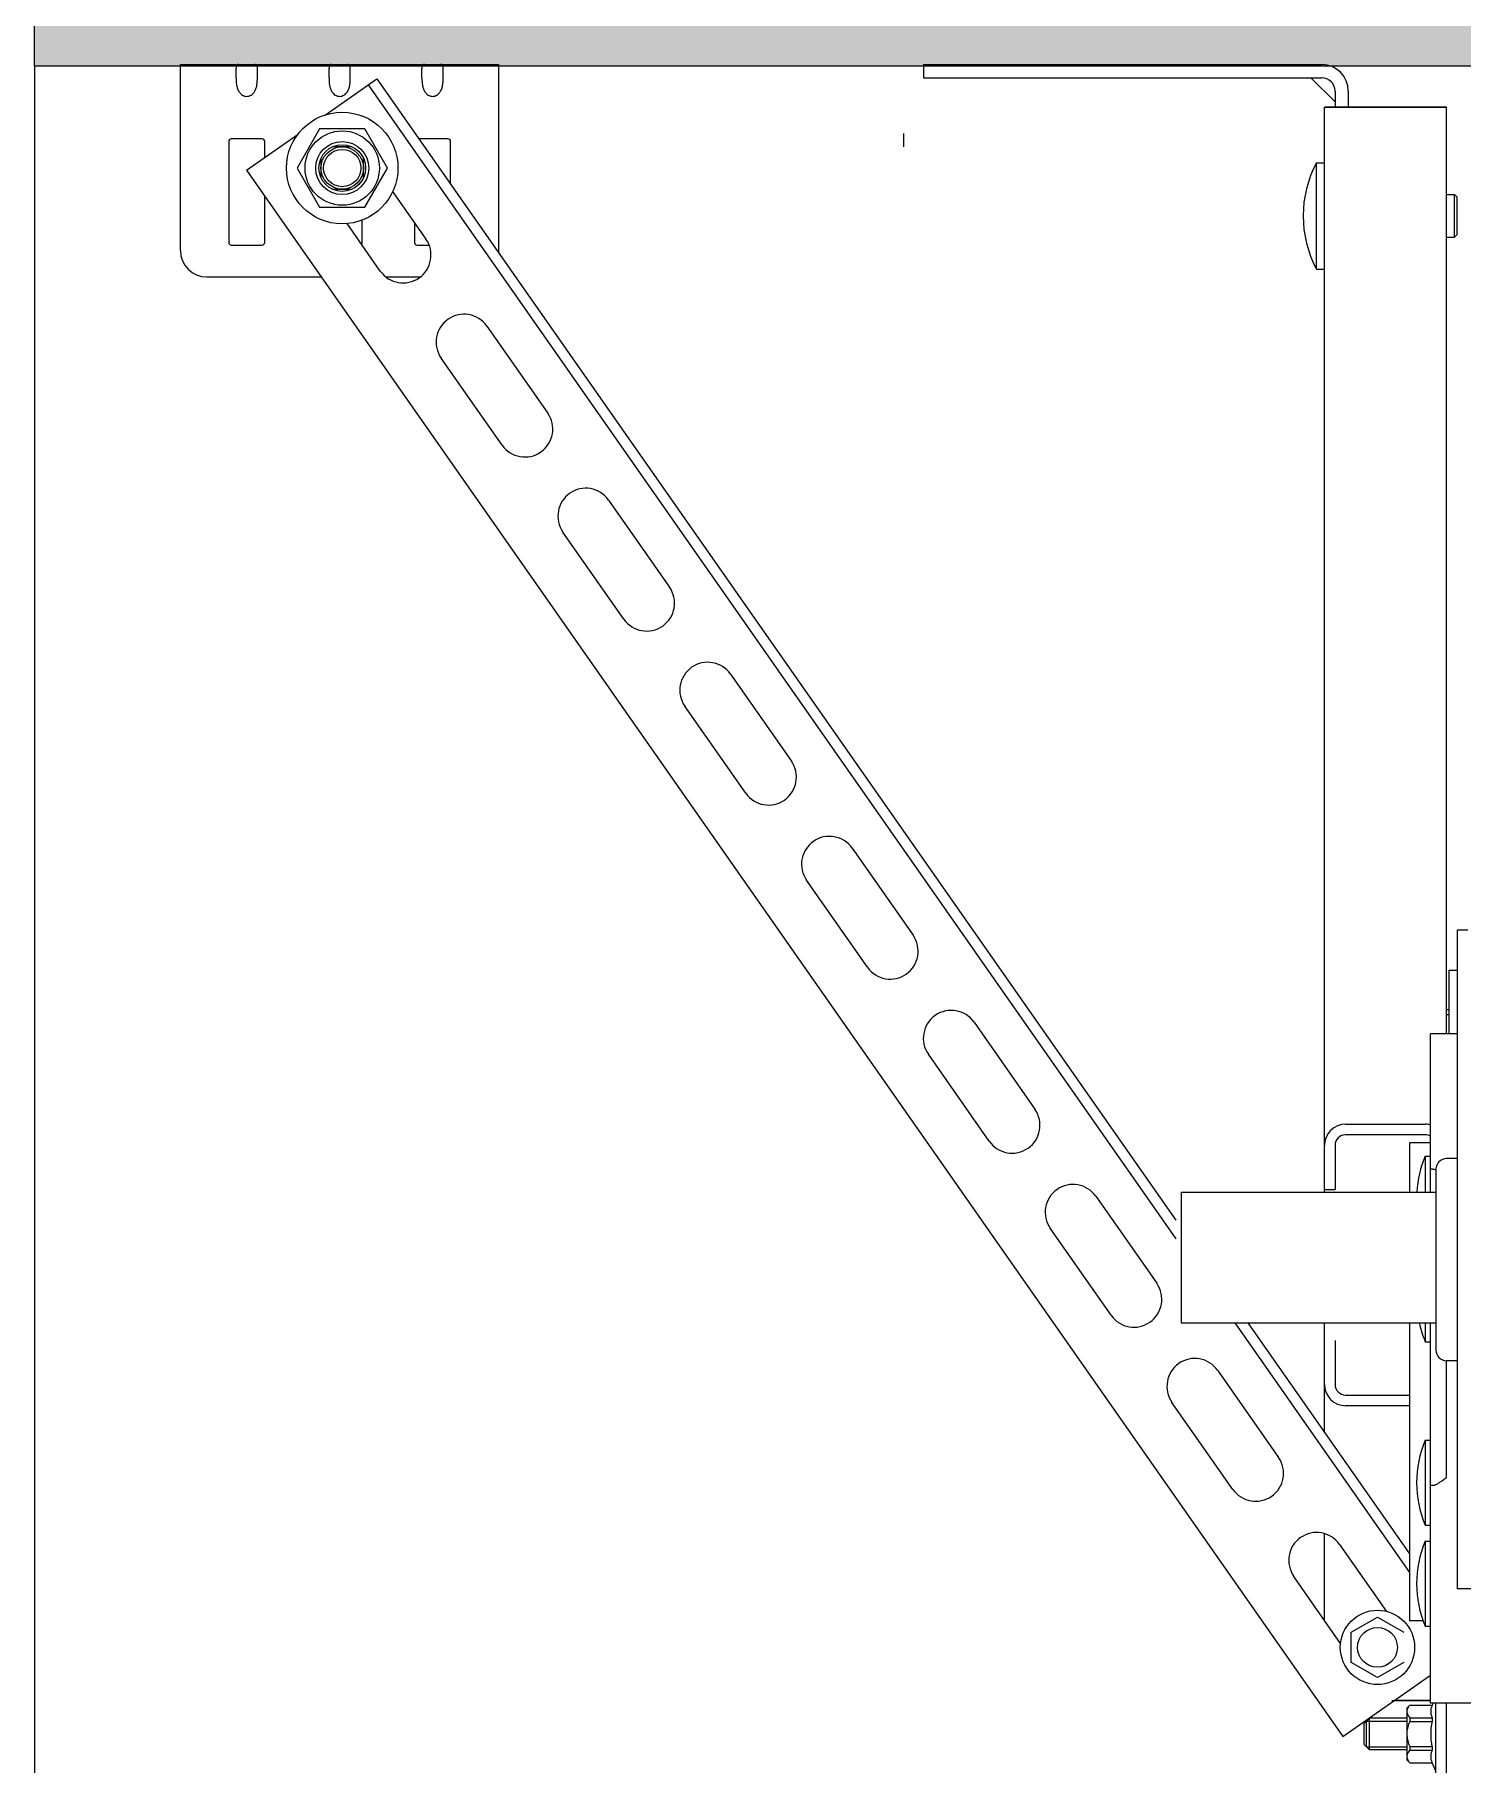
# Model space of a CAD drawing. Header units: millimetres. Extents: x 21899 to 38731, y -5425 to 3612.
# Drawn here: x 21917.1 to 22186.1, y -2807.2 to -2481.5 of the extents above; entities that cross this region are included whole.
import ezdxf

# ---------------------------------------------------------------- set-up
doc = ezdxf.new("R2010")
doc.units = ezdxf.units.MM
doc.layers.add('dwgmodels.com', color=250, linetype='Continuous')

msp = doc.modelspace()

# ---------------------------------------------------------------- hatches: boundary and pattern name
at = {"layer": 'dwgmodels.com', "true_color": 0xc7c8ca}
h = msp.add_hatch(color=9, dxfattribs=at)
h.dxf.hatch_style = 1
h.paths.add_polyline_path([(21917.11, -2243.56), (25517.11, -2243.56), (25517.11, -2487.45), (21917.11, -2487.45)])

# ---------------------------------------------------------------- linework, layer by layer
at = {"color": 7, "linetype": 'Continuous'}
for p, q in [((21917.11, -2487.45), (21917.11, -4530.44)), ((22084.57, -2487.16), (22084.57, -2489.66)), ((21971.89, -2496.66), (21981.61, -2489.86)), ((21979.97, -2491), (22132.07, -2708.23)), ((21981.61, -2489.86), (22132.07, -2704.74)), ((22084.57, -2489.66), (22159.57, -2489.66)), ((22084.57, -2489.66), (22159.57, -2489.66)), ((22157.54, -2489.67), (22162.07, -2494.19)), ((22157.54, -2489.67), (22162.07, -2494.19)), ((22162.07, -2492.16), (22162.07, -2495.16)), ((22162.07, -2492.16), (22162.07, -2495.16)), ((22160.07, -2699.47), (22160.07, -2495.16)), ((22160.07, -2495.16), (22183.07, -2495.16)), ((22183.07, -2495.16), (22160.07, -2495.16)), ((22160.07, -2699.47), (22160.07, -2495.16)), ((22183.07, -2669.66), (22183.07, -2495.16)), ((22183.07, -2669.66), (22183.07, -2495.16)), ((21957.03, -2507.06), (21966.74, -2500.27)), ((21970.81, -2499.29), (21966.56, -2506.65)), ((21979.31, -2499.29), (21970.81, -2499.29)), ((21983.56, -2506.65), (21979.31, -2499.29)), ((22080.81, -2500.15), (22080.81, -2502.65)), ((21976.86, -2502.65), (21973.25, -2502.65)), ((21957.03, -2507.06), (22163.52, -2801.96)), ((21966.56, -2506.65), (21970.81, -2514.01)), ((21971.06, -2504.86), (21971.06, -2508.45)), ((21979.06, -2508.45), (21979.06, -2504.86)), ((21979.31, -2514.01), (21983.56, -2506.65)), ((22158.57, -2525.66), (22158.57, -2505.66)), ((22158.57, -2505.66), (22160.07, -2505.66)), ((22158.57, -2505.66), (22160.07, -2505.66)), ((22158.57, -2525.66), (22158.57, -2505.66)), ((21973.25, -2510.65), (21976.86, -2510.65)), ((21970.81, -2514.01), (21979.31, -2514.01)), ((21984.56, -2511.08), (21990.83, -2520.02)), ((22183.07, -2511.66), (22184.58, -2511.66)), ((22183.07, -2511.66), (22184.58, -2511.66)), ((22184.58, -2519.66), (22184.58, -2511.66)), ((22184.58, -2511.66), (22185.07, -2512.16)), ((22184.58, -2511.66), (22185.07, -2512.16)), ((22184.58, -2519.66), (22184.58, -2511.66)), ((22185.07, -2519.17), (22185.07, -2512.16)), ((22185.07, -2519.17), (22185.07, -2512.16)), ((21982.23, -2526.05), (21975.97, -2517.1)), ((22183.07, -2519.66), (22184.58, -2519.66)), ((22183.07, -2519.66), (22184.58, -2519.66)), ((22184.58, -2519.66), (22185.07, -2519.17)), ((22184.58, -2519.66), (22185.07, -2519.17)), ((22158.57, -2525.66), (22160.07, -2525.66)), ((22158.57, -2525.66), (22160.07, -2525.66)), ((22002.3, -2536.41), (22013.77, -2552.79)), ((22005.17, -2558.81), (21993.7, -2542.43)), ((22025.24, -2569.17), (22036.72, -2585.56)), ((22028.11, -2591.58), (22016.64, -2575.2)), ((22048.19, -2601.94), (22059.66, -2618.32)), ((22051.06, -2624.34), (22039.59, -2607.96)), ((22071.13, -2634.7), (22082.6, -2651.09)), ((22074, -2657.11), (22062.53, -2640.73)), ((22185.07, -2650.16), (22185.07, -2774.16)), ((22187.07, -2650.16), (22185.07, -2650.16)), ((22183.57, -2669.66), (22183.57, -2657.66)), ((22183.57, -2657.66), (22185.07, -2657.66)), ((22183.57, -2665.16), (22183.07, -2665.16)), ((22094.07, -2667.47), (22105.54, -2683.85)), ((22180.07, -2699.47), (22180.07, -2669.66)), ((22185.07, -2669.66), (22180.07, -2669.66)), ((22096.94, -2689.88), (22085.47, -2673.49)), ((22164.07, -2686.66), (22179.07, -2686.66)), ((22179.07, -2688.66), (22164.07, -2688.66)), ((22162.07, -2690.66), (22162.07, -2698.96)), ((22179.07, -2692.66), (22179.07, -2699.47)), ((22179.07, -2692.66), (22180.07, -2692.66)), ((22185.07, -2693.14), (22183.07, -2693.14)), ((22180.49, -2695.16), (22180.07, -2695.16)), ((22181.07, -2695.14), (22181.07, -2729.19)), ((22133.07, -2699.47), (22133.07, -2724.08)), ((22133.07, -2699.47), (22181.07, -2699.47)), ((22160.07, -2698.96), (22162.07, -2698.96)), ((22117.02, -2700.24), (22128.49, -2716.62)), ((22119.89, -2722.64), (22108.42, -2706.26)), ((22133.07, -2724.08), (22181.07, -2724.08)), ((22143.17, -2724.08), (22176.07, -2771.07)), ((22145.62, -2724.08), (22176.07, -2767.58)), ((22160.07, -2737.84), (22160.07, -2724.08)), ((22160.07, -2744.73), (22160.07, -2724.08)), ((22179.07, -2724.08), (22179.07, -2727.66)), ((22180.07, -2795.66), (22180.07, -2724.08)), ((22162.07, -2727.36), (22162.07, -2735.66)), ((22179.07, -2727.66), (22180.07, -2727.66)), ((22183.07, -2753.19), (22183.07, -2731.19)), ((22185.07, -2731.19), (22183.07, -2731.19)), ((22139.96, -2733), (22151.43, -2749.39)), ((22164.07, -2737.66), (22176.07, -2737.66)), ((22142.83, -2755.41), (22131.36, -2739.03)), ((22176.07, -2739.66), (22164.07, -2739.66)), ((22179.07, -2746.16), (22179.07, -2762.16)), ((22179.07, -2746.16), (22180.07, -2746.16)), ((22180.49, -2754.66), (22180.07, -2754.66)), ((22160.07, -2780.04), (22160.07, -2763.79)), ((22179.07, -2762.16), (22180.07, -2762.16)), ((22162.9, -2765.77), (22171.74, -2778.39)), ((22179.07, -2765.16), (22179.07, -2781.16)), ((22179.07, -2765.16), (22180.07, -2765.16)), ((22163.13, -2784.4), (22154.3, -2771.79)), ((22188.07, -2774.16), (22185.07, -2774.16)), ((22165.14, -2782.31), (22170.07, -2779.46)), ((22170.07, -2779.46), (22175.01, -2782.31)), ((22179.07, -2781.16), (22180.07, -2781.16)), ((22165.14, -2788.01), (22165.14, -2782.31)), ((22163.52, -2801.96), (22180.07, -2790.37)), ((22170.07, -2790.86), (22165.14, -2788.01)), ((22175.01, -2788.01), (22170.07, -2790.86)), ((22172.75, -2795.16), (22180.07, -2795.16)), ((22180.07, -2795.16), (22173.23, -2795.16)), ((22175.57, -2796.59), (22176.14, -2796.02)), ((22175.57, -2796.59), (22175.57, -2806.35)), ((22176.14, -2796.02), (22176.14, -2796.03)), ((22176.14, -2796.02), (22180.39, -2796.02)), ((22176.14, -2796.03), (22180.39, -2796.03)), ((22316.07, -2795.66), (22180.07, -2795.66)), ((22180.55, -2795.66), (22180.39, -2796.02)), ((22180.39, -2796.02), (22180.39, -2796.03)), ((22181.07, -3243.99), (22181.07, -2795.66)), ((22183.07, -5410.47), (22183.07, -2795.66)), ((22168.57, -2798.47), (22167.57, -2799.47)), ((22167.57, -2803.47), (22167.57, -2799.47)), ((22167.97, -2803.87), (22167.97, -2799.07)), ((22175.07, -2798.47), (22168.57, -2798.47)), ((22168.57, -2804.47), (22168.57, -2798.47)), ((22175.57, -2798.47), (22170.07, -2798.47)), ((22176.14, -2798.4), (22176.14, -2799.1)), ((22176.14, -2798.4), (22180.39, -2798.4)), ((22176.14, -2799.1), (22180.39, -2799.1)), ((22180.39, -2798.4), (22180.39, -2799.1)), ((22168.57, -2804.47), (22167.57, -2803.47)), ((22176.14, -2803.84), (22176.14, -2804.53)), ((22176.14, -2803.84), (22180.39, -2803.84)), ((22180.39, -2803.84), (22180.39, -2804.53)), ((22175.07, -2804.47), (22168.57, -2804.47)), ((22175.57, -2804.47), (22170.07, -2804.47)), ((22175.57, -2806.35), (22176.14, -2806.92)), ((22176.14, -2804.53), (22180.39, -2804.53)), ((22176.14, -2806.9), (22176.14, -2806.92)), ((22176.14, -2806.9), (22180.39, -2806.9)), ((22176.14, -2806.92), (22180.39, -2806.92)), ((22180.39, -2806.9), (22180.39, -2806.92)), ((22181.07, -2808.47), (22180.39, -2806.92))]:
    msp.add_line(p, q, dxfattribs=at)
at = {"color": 3, "linetype": 'Continuous'}
for p, q in [((21944.57, -2487.16), (22004.57, -2487.16)), ((21944.57, -2522.16), (21944.57, -2487.16)), ((21955.07, -2489.67), (21955.07, -2487.83)), ((21959.07, -2489.67), (21959.07, -2487.83)), ((21972.57, -2489.67), (21972.57, -2487.83)), ((21976.57, -2489.67), (21976.57, -2487.83)), ((21990.07, -2489.67), (21990.07, -2487.83)), ((21994.07, -2489.67), (21994.07, -2487.83)), ((22004.57, -2522.16), (22004.57, -2487.16)), ((22084.57, -2487.16), (22159.57, -2487.16)), ((22084.57, -2487.16), (22159.57, -2487.16)), ((22164.57, -2492.16), (22164.57, -2495.16)), ((22164.57, -2492.16), (22164.57, -2495.16)), ((21953.67, -2501.66), (21953.67, -2520.66)), ((21959.97, -2501.16), (21954.17, -2501.16)), ((21960.47, -2504.66), (21960.47, -2501.66)), ((21994.97, -2501.16), (21989.53, -2501.16)), ((21995.47, -2509.66), (21995.47, -2501.66)), ((21960.47, -2520.66), (21960.47, -2511.98)), ((21978.82, -2520.66), (21978.82, -2516.44)), ((21988.67, -2516.94), (21988.67, -2520.66)), ((21954.17, -2521.16), (21959.97, -2521.16)), ((21989.17, -2521.16), (21991.41, -2521.16)), ((21949.57, -2527.16), (21971.11, -2527.16)), ((21983.3, -2527.16), (21989.69, -2527.16)), ((22176.07, -2690.16), (22176.07, -2699.47)), ((22180.07, -2690.16), (22176.07, -2690.16)), ((22176.07, -2724.08), (22176.07, -2780.16)), ((22178.7, -2780.16), (22176.07, -2780.16))]:
    msp.add_line(p, q, dxfattribs=at)
at = {"color": 2, "linetype": 'Continuous'}
for p, q in [((22183.07, -2666.01), (22183.57, -2666.01)), ((22167.97, -2799.07), (22175.07, -2799.07)), ((22169.47, -2799.07), (22175.57, -2799.07)), ((22167.97, -2803.87), (22175.07, -2803.87)), ((22169.47, -2803.87), (22175.57, -2803.87))]:
    msp.add_line(p, q, dxfattribs=at)
at = {"color": 7, "linetype": 'Continuous'}
for centre, radius in [((21975.06, -2506.65), 10.5), ((21975.06, -2506.65), 7), ((21975.06, -2506.65), 5), ((21975.06, -2506.65), 4.4), ((21975.06, -2506.65), 4), ((21975.06, -2506.65), 3.51), ((22170.07, -2785.16), 7), ((22170.07, -2785.16), 3.75)]:
    msp.add_circle(centre, radius, dxfattribs=at)
at = {"color": 3, "linetype": 'Continuous'}
for centre, radius, start, end in [((22159.57, -2492.16), 5, 0, 90), ((22159.57, -2492.16), 5, 0, 90), ((21954.17, -2501.66), 0.5, 90, 180), ((21959.97, -2501.66), 0.5, 0, 90), ((21994.97, -2501.66), 0.5, 0, 90), ((21949.57, -2522.16), 5, 180, 270), ((21954.17, -2520.66), 0.5, 180, 270), ((21959.97, -2520.66), 0.5, 270, 0), ((21978.32, -2520.66), 0.5, 318.0173, 0), ((21989.17, -2520.66), 0.5, 180, 270), ((21999.57, -2522.16), 5, 355.02, 0)]:
    msp.add_arc(centre, radius, start, end, dxfattribs=at)
at = {"color": 7, "linetype": 'Continuous'}
for centre, radius, start, end in [((22159.57, -2492.16), 2.5, 0, 90), ((22159.57, -2492.16), 2.5, 0, 90), ((22177.32, -2515.66), 21.25, 151.9275, 208.0725), ((22177.32, -2515.66), 21.25, 151.9275, 208.0725), ((21986.53, -2523.03), 5.25, 215, 35), ((21998, -2539.42), 5.25, 35, 215), ((22009.47, -2555.8), 5.25, 215, 35), ((22020.94, -2572.18), 5.25, 35, 215), ((22032.42, -2588.57), 5.25, 215, 35), ((22043.89, -2604.95), 5.25, 35, 215), ((22055.36, -2621.33), 5.25, 215, 35), ((22066.83, -2637.72), 5.25, 35, 215), ((22078.3, -2654.1), 5.25, 215, 35), ((22089.77, -2670.48), 5.25, 35, 215), ((22101.24, -2686.87), 5.25, 215, 35), ((22164.07, -2690.66), 4, 90, 180), ((22179.07, -2690.66), 4, 75.4804, 90), ((22164.07, -2690.66), 2, 90, 180), ((22179.07, -2690.66), 2, 60, 90), ((22197.69, -2700.66), 20.26, 156.7411, 176.6275), ((22183.07, -2695.14), 2, 90, 180), ((22112.72, -2703.25), 5.25, 35, 215), ((22124.19, -2719.63), 5.25, 215, 35), ((22197.69, -2719.66), 20.26, 192.6105, 203.2589), ((22135.66, -2736.01), 5.25, 35, 215), ((22183.07, -2729.19), 2, 180, 270), ((22164.07, -2735.66), 4, 180, 270), ((22164.07, -2735.66), 2, 180, 270), ((22197.69, -2754.16), 20.26, 156.7411, 203.2589), ((22147.13, -2752.4), 5.25, 215, 35), ((22158.6, -2768.78), 5.25, 35, 215), ((22197.69, -2773.16), 20.26, 156.7411, 203.2589)]:
    msp.add_arc(centre, radius, start, end, dxfattribs=at)
at = {"color": 3, "linetype": 'Continuous'}
for points, start_tangent, end_tangent in [([(21955.55, -2487.16), (21955.4, -2487.17), (21955.28, -2487.2), (21955.14, -2487.32), (21955.09, -2487.53), (21955.08, -2487.66), (21955.07, -2487.83)], (-0.09711, 0), (0, -0.09711)), ([(21959.07, -2487.83), (21959.07, -2487.66), (21959.06, -2487.52), (21959.04, -2487.41), (21958.94, -2487.25), (21958.75, -2487.17), (21958.6, -2487.16)], (0, 0.097072), (-0.097072, 0)), ([(21973.05, -2487.16), (21972.9, -2487.17), (21972.78, -2487.2), (21972.64, -2487.32), (21972.59, -2487.53), (21972.58, -2487.66), (21972.57, -2487.83)], (-0.09711, 0), (0, -0.09711)), ([(21976.57, -2487.83), (21976.57, -2487.66), (21976.56, -2487.52), (21976.54, -2487.41), (21976.44, -2487.25), (21976.25, -2487.17), (21976.1, -2487.16)], (0, 0.097072), (-0.097072, 0)), ([(21990.55, -2487.16), (21990.4, -2487.17), (21990.28, -2487.2), (21990.14, -2487.32), (21990.09, -2487.53), (21990.08, -2487.66), (21990.07, -2487.83)], (-0.09711, 0), (0, -0.09711)), ([(21994.07, -2487.83), (21994.07, -2487.66), (21994.06, -2487.52), (21994.04, -2487.41), (21993.94, -2487.25), (21993.75, -2487.17), (21993.6, -2487.16)], (0, 0.097072), (-0.097072, 0)), ([(21955.07, -2489.67), (21955.08, -2489.98), (21955.09, -2490.3), (21955.11, -2490.62), (21955.15, -2490.94), (21955.2, -2491.25), (21955.29, -2491.57), (21955.4, -2491.87), (21955.55, -2492.16)], (0, -0.257102), (0.132136, -0.220548)), ([(21958.6, -2492.16), (21958.75, -2491.87), (21958.86, -2491.56), (21958.95, -2491.24), (21959, -2490.92), (21959.04, -2490.6), (21959.06, -2490.29), (21959.07, -2489.98), (21959.07, -2489.67)], (0.132135, 0.220547), (0, 0.2571)), ([(21972.57, -2489.67), (21972.58, -2489.98), (21972.59, -2490.3), (21972.61, -2490.62), (21972.65, -2490.94), (21972.7, -2491.25), (21972.79, -2491.57), (21972.9, -2491.87), (21973.05, -2492.16)], (0, -0.257102), (0.132136, -0.220548)), ([(21976.1, -2492.16), (21976.25, -2491.87), (21976.36, -2491.56), (21976.45, -2491.24), (21976.5, -2490.92), (21976.54, -2490.6), (21976.56, -2490.29), (21976.57, -2489.98), (21976.57, -2489.67)], (0.132135, 0.220547), (0, 0.2571)), ([(21990.07, -2489.67), (21990.08, -2489.98), (21990.09, -2490.3), (21990.11, -2490.62), (21990.15, -2490.94), (21990.2, -2491.25), (21990.29, -2491.57), (21990.4, -2491.87), (21990.55, -2492.16)], (0, -0.257102), (0.132136, -0.220548)), ([(21993.6, -2492.16), (21993.75, -2491.87), (21993.86, -2491.56), (21993.95, -2491.24), (21994, -2490.92), (21994.04, -2490.6), (21994.06, -2490.29), (21994.07, -2489.98), (21994.07, -2489.67)], (0.132135, 0.220547), (0, 0.2571)), ([(21955.55, -2492.16), (21955.89, -2492.61), (21956.26, -2492.92), (21956.66, -2493.1), (21957.07, -2493.16), (21957.49, -2493.1), (21957.89, -2492.92), (21958.26, -2492.61), (21958.6, -2492.16)], (0.195665, -0.326585), (0.195665, 0.326585)), ([(21973.05, -2492.16), (21973.39, -2492.61), (21973.76, -2492.92), (21974.16, -2493.1), (21974.57, -2493.16), (21974.99, -2493.1), (21975.39, -2492.92), (21975.76, -2492.61), (21976.1, -2492.16)], (0.195665, -0.326585), (0.195665, 0.326585)), ([(21990.55, -2492.16), (21990.89, -2492.61), (21991.26, -2492.92), (21991.66, -2493.1), (21992.07, -2493.16), (21992.49, -2493.1), (21992.89, -2492.92), (21993.26, -2492.61), (21993.6, -2492.16)], (0.195665, -0.326585), (0.195665, 0.326585))]:
    msp.add_spline(points, degree=3, dxfattribs=dict(at, start_tangent=start_tangent, end_tangent=end_tangent))
at = {"color": 7, "linetype": 'Continuous'}
for points, start_tangent, end_tangent in [([(22180.8, -2695.22), (22180.49, -2695.16)], (-0.029885, 0.009977), (-0.031268, 0)), ([(22181.08, -2695.34), (22180.8, -2695.22)], (-0.027158, 0.012873), (-0.028745, 0.009597)), ([(22180.49, -2754.66), (22180.8, -2754.6), (22181.22, -2754.42), (22181.74, -2754.12), (22182.36, -2753.71), (22183.07, -2753.19)], (0.299927, 0), (0.241283, 0.178154)), ([(22176.14, -2796.03), (22175.93, -2796.31), (22175.77, -2796.58), (22175.66, -2796.84), (22175.61, -2797.09), (22175.61, -2797.34), (22175.66, -2797.6), (22175.77, -2797.86), (22175.93, -2798.12), (22176.14, -2798.4)], (-0.174378, -0.200659), (0.174378, -0.200659)), ([(22180.39, -2798.4), (22180.29, -2798.1), (22180.21, -2797.81), (22180.17, -2797.51), (22180.15, -2797.22), (22180.17, -2796.92), (22180.21, -2796.63), (22180.29, -2796.33), (22180.39, -2796.03)], (-0.086712, 0.226837), (0.086712, 0.226837)), ([(22176.14, -2799.1), (22175.93, -2799.66), (22175.77, -2800.19), (22175.66, -2800.7), (22175.61, -2801.21), (22175.61, -2801.72), (22175.66, -2802.23), (22175.77, -2802.75), (22175.93, -2803.28), (22176.14, -2803.84)], (-0.194943, -0.448649), (0.194943, -0.448649)), ([(22180.39, -2803.84), (22180.29, -2803.23), (22180.21, -2802.64), (22180.17, -2802.06), (22180.15, -2801.47), (22180.17, -2800.88), (22180.21, -2800.29), (22180.29, -2799.7), (22180.39, -2799.1)], (-0.08949, 0.468208), (0.08949, 0.468208)), ([(22176.14, -2804.53), (22175.93, -2804.81), (22175.77, -2805.08), (22175.66, -2805.34), (22175.61, -2805.59), (22175.61, -2805.85), (22175.66, -2806.1), (22175.77, -2806.36), (22175.93, -2806.62), (22176.14, -2806.9)], (-0.174378, -0.200659), (0.174378, -0.200659)), ([(22180.39, -2806.9), (22180.29, -2806.6), (22180.21, -2806.31), (22180.17, -2806.01), (22180.15, -2805.72), (22180.17, -2805.42), (22180.21, -2805.13), (22180.29, -2804.83), (22180.39, -2804.53)], (-0.086712, 0.226837), (0.086712, 0.226837))]:
    msp.add_spline(points, degree=3, dxfattribs=dict(at, start_tangent=start_tangent, end_tangent=end_tangent))
at = {"layer": 'dwgmodels.com', "color": 5}
msp.add_lwpolyline([(21917.11, -2243.56), (25517.11, -2243.56), (25517.11, -2487.45), (21917.11, -2487.45)], close=True, dxfattribs=at)

doc.saveas('drawing.dxf')
